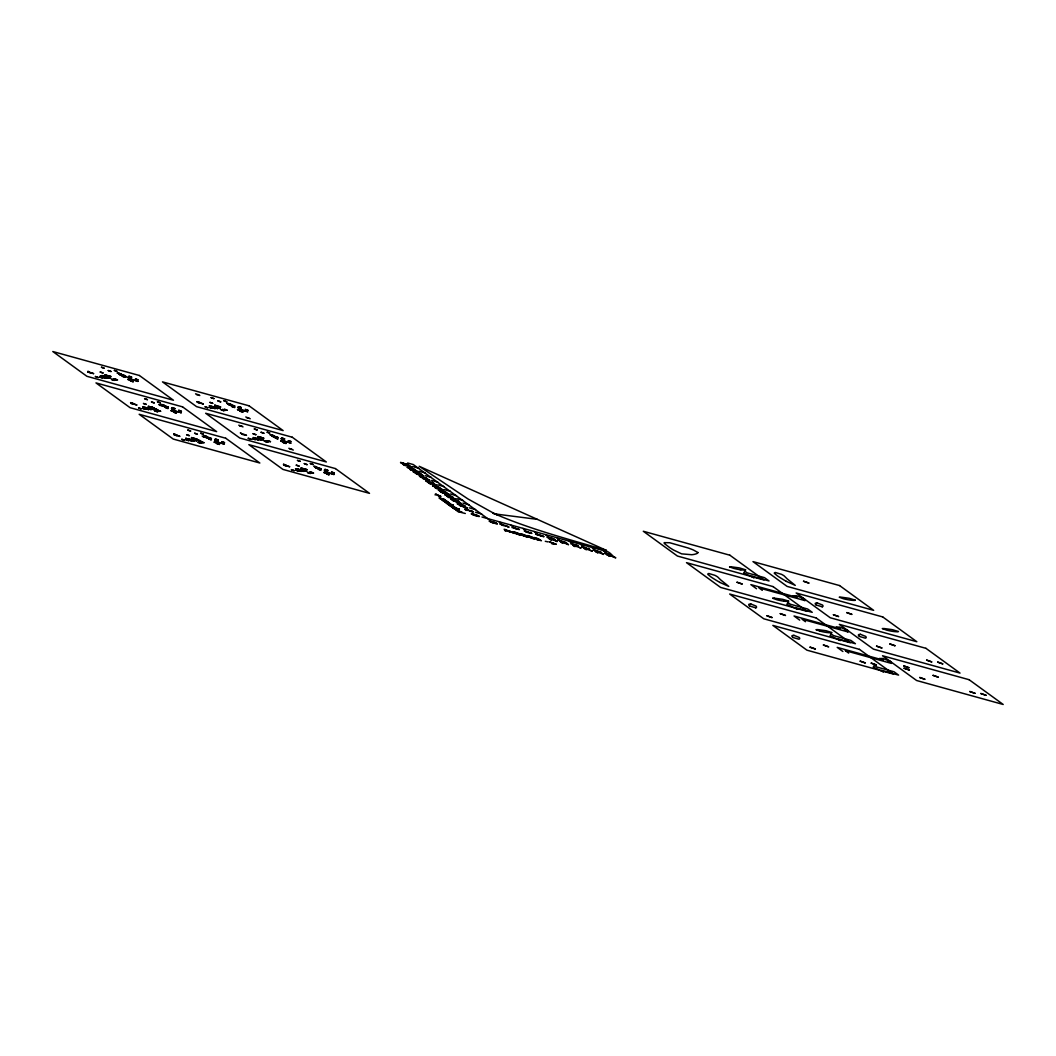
<?xml version="1.0" encoding="UTF-8"?>
<svg xmlns="http://www.w3.org/2000/svg" width="1056" height="1056" viewBox="0 0 1056 1056"><rect width="100%" height="100%" fill="white"/><g stroke="black" fill="none" stroke-linecap="round" stroke-linejoin="round"><path stroke-width="1.5" d="M729.59 566.821L731.293 566.834A52.034 7.154 19 0 1 732.296 566.953L738.25 567.758A32.366 4.448 19 0 1 739.754 568.009L745.615 569.818M772.768 598.198L774.484 598.211M882.446 628.544L884.149 628.558A52.034 7.154 19 0 1 885.152 628.676L891.106 629.482A32.366 4.448 19 0 1 892.61 629.732L898.471 631.541L897.6 631.765A39.864 5.478 19 0 1 893.785 631.514L892.782 631.382A24.077 3.313 19 0 1 886.618 630.128L882.446 628.624M745.576 569.923L744.889 570.042A39.864 5.478 19 0 1 740.929 569.791M855.281 600.257L854.423 600.389A39.864 5.478 19 0 1 850.608 600.138L849.592 600.006A24.077 3.313 19 0 1 843.44 598.752L839.256 597.221L840.972 597.168A52.034 7.154 19 0 1 841.975 597.287L847.928 598.105A32.366 4.448 19 0 1 849.433 598.356L855.294 600.164M419.536 476.269L420.776 476.401A9.451 1.294 19 0 1 424.591 477.47L427.759 478.922L426.637 478.87A9.808 1.346 19 0 1 423.06 477.893L421.714 477.312M444.721 494.564L445.962 494.71A9.451 1.294 19 0 1 449.777 495.766L452.945 497.231M457.288 503.778L458.555 503.857A9.451 1.294 19 0 1 462.37 504.913L465.538 506.378L464.416 506.326A9.808 1.346 19 0 1 460.838 505.349L460.073 505.111M452.892 497.297L451.823 497.178A9.808 1.346 19 0 1 448.246 496.201L447.691 495.871M479.424 516.463L478.302 516.41A9.781 1.346 19 0 1 474.725 515.434L474.527 515.381M497.323 523.829L496.399 523.723A9.808 1.346 19 0 1 492.664 522.72L491.066 522.192M555.139 539.735L554.03 539.682A9.808 1.346 19 0 1 550.44 538.705L548.843 538.177M449.5 503.144L446.516 501.785M593.327 549.859L601.603 552.578M581.988 546.731L585.922 547.958M543.787 536.712L535.524 534.006L539.418 535.22M601.524 552.71L599.425 552.05L600.468 552.552M749.588 605.999L755.792 607.86M816.077 604.956L822.281 606.83M439.336 498.01L442.424 498.986M447.216 503.738L450.305 504.702M531.92 533.386L530.561 533.201M589.763 549.371L588.43 549.199M446.49 501.191L447.704 501.692L441.698 499.858L445.698 500.966M514.694 532.937L515.843 533.108M521.651 534.851L522.799 535.022M528.607 536.778L529.874 536.976M87.701 371.897C93.68 373.138 84.665 370.036 89.034 372.016M90.803 372.61L93.614 373.586M87.661 371.976L90.512 372.874M108.24 370.498L111.052 371.461M100.241 371.976L103.052 372.953M93.548 373.679L90.816 372.742M110.986 371.554L108.227 370.59M102.986 373.032L100.228 372.082M105.032 374.774L111.118 376.649L108.306 375.672L109.309 376.292M117.282 372.966L120.199 373.93L118.694 373.27M118.681 373.138L121.493 374.114M105.244 375.58L108.055 376.543M117.269 373.072L121.519 374.748M99.66 376.913L102.472 377.89M119.288 374.418L121.48 374.827M121.427 374.194L118.681 373.718M102.696 377.23L105.508 378.206M106.049 376.781L108.86 377.626L106.009 376.728M108.016 376.636L105.257 375.698M122.364 374.761L125.176 375.725M102.406 377.982L99.673 377.045M107.831 377.256L110.642 378.233M122.034 375.487L119.288 374.55M105.442 378.286L102.709 377.362M122.166 376.2L125.017 377.098M125.096 375.817L122.338 374.867M110.576 378.312L107.818 377.362M128.99 376.2L131.802 377.177L129.004 376.332M124.951 377.177L122.245 376.279M128.621 376.596L131.432 377.573M111.5 379.368L114.312 380.345M113.032 379.051L115.843 380.015M114.787 378.972L117.599 379.949L114.748 379.064M128.344 377.045L131.155 378.022M115.777 380.107L113.018 379.157M131.366 377.652L128.608 376.702M114.272 380.424L111.514 379.5M131.116 378.101L128.357 377.177M128.674 378.589L134.495 380.345M129.149 378.418L131.96 379.381M127.802 379.302L130.614 380.279M131.921 379.474L134.455 380.424M131.446 379.645L128.647 378.695M130.548 380.371L127.789 379.408M130.403 380.728L133.214 381.704M135.181 380.384L137.993 381.361M133.148 381.797L130.416 380.86M137.927 381.44L135.194 380.516M144.632 398.64L147.444 399.617M147.378 399.696L144.606 398.719M130.601 402.574L133.412 403.55M130.878 403.273L133.373 403.63M133.993 403.986L136.805 404.963M157.502 401.795L160.314 402.772M136.726 405.055L133.967 404.092M154.202 402.93L151.404 401.98L154.242 402.851M146.177 404.422L143.405 403.458L146.243 404.329M160.235 402.851L157.476 401.9M138.587 407.893L141.398 408.87L138.6 408.025M144.83 407.22L147.642 408.197L145.213 407.576M211.134 397.61L213.946 398.574M148.421 406.956L151.232 407.933M161.885 405.148L163.258 405.451L160.486 404.342L164.644 405.57M142.798 408.382L145.649 409.266M145.411 407.801L142.639 406.877L145.451 407.854M151.523 407.048L154.282 408.012L148.183 406.23L153.542 408.144M162.466 405.808L165.277 406.771M145.886 408.606L148.698 409.583M213.88 398.666L211.121 397.703M151.166 408.012L148.408 407.062M164.63 406.217L163.495 405.979M165.541 406.138L168.353 407.114M197.076 401.65L199.901 402.521M145.609 409.345L142.877 408.448M165.211 406.864L162.426 405.887M148.632 409.675L145.86 408.712M168.287 407.194L165.554 406.27M199.835 402.6L197.102 401.676M153.754 409.702L149.226 408.025L153.82 409.609M200.482 402.956L203.293 403.933M217.919 400.831L220.73 401.808M172.168 407.59L174.979 408.553M209.92 402.323L212.731 403.3M156.222 410.428L159.034 411.404M154.678 410.744L157.489 411.721M157.964 410.362L160.776 411.325L157.978 410.48M171.521 408.421L174.583 409.028M223.991 400.765L226.802 401.742M203.227 404.012L200.468 403.062M174.913 408.646L171.917 407.972L174.332 409.398M220.691 401.887L217.932 400.963M212.665 403.379L209.933 402.455M157.423 411.8L154.664 410.85M158.994 411.484L156.196 410.533M226.736 401.821L223.978 400.871M171.838 410.071L177.672 411.721M174.266 409.477L171.508 408.527M174.662 410.942L172.286 409.873L175.032 410.85M214.711 405.121L220.796 406.996L217.444 406.296M226.961 403.313L229.865 404.263M174.596 411.035L171.864 410.098M228.36 403.484L231.172 404.448M214.922 405.926L217.734 406.89M226.934 403.418L229.746 404.422M177.632 411.814L174.583 410.876M209.326 407.26L212.137 408.236M211.873 406.903L209.114 405.94L214.13 407.167L211.398 406.177L211.939 406.811M228.954 404.765L231.766 405.742M231.106 404.54L228.36 404.065M212.375 407.576L215.186 408.553M217.668 406.982L214.896 406.019M231.119 405.174L228.36 404.224M232.03 405.108L234.841 406.072M181.117 412.817L178.398 411.761L181.183 412.738M212.111 408.316L209.299 407.339M217.496 407.603L220.282 408.659M231.7 405.821L228.928 404.844M215.12 408.632L212.362 407.682M231.884 406.468L234.696 407.431M234.775 406.164L232.043 405.227M234.63 407.524L231.884 406.586M238.3 406.943L241.111 407.906M221.166 409.715L223.991 410.692M222.71 409.385L225.522 410.362M238.022 407.392L241.072 407.999M225.482 410.441L222.724 409.517M223.912 410.771L221.153 409.82M238.814 408.764L244.174 410.692M237.996 407.497L240.834 408.368M238.339 408.936L241.586 409.728M241.362 409.715L244.134 410.771M241.085 409.992L238.326 409.042M240.068 411.074L242.88 412.051M244.86 410.731L247.672 411.695M247.922 410.348L245.137 409.398L247.962 410.269M242.814 412.13L240.055 411.18M247.606 411.787L244.847 410.824M187.823 430.016L190.634 430.993M190.568 431.072L187.823 430.148M173.778 433.95L176.59 434.927L173.765 434.056M174.068 434.65L176.88 435.626M176.814 435.719L174.068 434.782M200.68 433.171L203.491 434.148M203.425 434.24L200.666 433.277M185.816 438.253L188.628 439.23L185.803 438.359M181.777 439.27L184.589 440.246M205.009 435.97L207.86 436.867L203.623 435.824L208.454 438.148M188.008 438.596L190.819 439.573M193.948 438.464L197.446 439.494M194.674 438.438L197.485 439.402M184.523 440.339L181.738 439.349M190.753 439.666L187.994 438.702M192.403 439.402L195.215 440.378L192.39 439.507M194.344 439.388L191.585 438.438L194.423 439.309M191.664 440.075L194.476 441.052M196.693 439.52L194.146 438.583M208.388 438.24L202.171 436.075M191.836 441.038L189.05 440.088L191.875 440.959M194.41 441.131L191.638 440.18M243.659 434.333L246.47 435.31M261.096 432.221L263.908 433.184M215.345 438.966L218.17 439.943M253.097 433.699L255.908 434.676M201.155 441.738L203.966 442.702M214.698 439.798L217.523 440.774M267.168 432.142L269.98 433.118L267.155 432.247M246.431 435.389L243.672 434.465M218.09 440.022L215.332 439.072M263.842 433.277L261.109 432.34M255.842 434.755L253.084 433.805M200.6 443.19L197.868 442.253L200.666 443.098M202.145 442.86L199.386 441.91L202.211 442.781M203.9 442.794L201.128 441.844M217.444 440.867L214.711 439.93M214.17 442.068L216.982 443.032M218.209 442.226L215.015 441.448L220.849 443.098M221.839 441.712L224.651 442.688L221.813 441.817M257.888 436.498L263.974 438.372L261.202 437.395L263.168 438.332M270.138 434.689L274.309 435.917M248.266 438.24L251.077 439.217M271.498 434.94L274.349 435.838M216.916 443.124L214.157 442.174M258.1 437.303L260.911 438.266M216.757 443.494L219.569 444.457L216.731 443.573M270.125 434.795L274.375 436.471M220.783 443.19L217.853 442.187M252.516 438.636L255.328 439.613M221.562 443.269L224.36 444.114L221.509 443.216M272.884 435.745L271.643 435.481M251.011 439.296L248.226 438.319M272.144 436.141L274.956 437.118M255.552 438.953L258.364 439.93M260.845 438.359L258.113 437.422M274.336 436.55L271.577 435.626M275.207 436.484L278.018 437.448M258.152 439.045L260.964 440.009M255.262 439.705L252.529 438.768M260.766 438.86L261.637 439.428L258.892 438.372L263.498 439.956M263.195 438.491L260.515 437.422M274.89 437.21L272.144 436.273M258.337 440.009L255.565 439.085M260.898 440.101L258.139 439.151M277.952 437.54L275.22 436.603M263.432 440.035L260.66 439.085M281.846 437.923L284.658 438.9M277.807 438.9L275.048 437.95L277.873 438.821M281.477 438.319L284.618 438.979M264.356 441.091L267.168 442.068M265.888 440.774L268.699 441.738M281.2 438.768L284.011 439.745M284.222 439.375L281.464 438.425M268.633 441.83L265.874 440.88M267.102 442.147L264.343 441.197M282.005 440.141L287.351 442.068M283.945 439.824L281.186 438.874M284.275 441.368L281.503 440.418L287.311 442.147M283.219 442.543L286.07 443.428M288.037 442.108L290.849 443.071M286.031 443.507L283.298 442.609M290.822 443.164L288.011 442.187M297.488 460.363L300.3 461.34L297.475 460.469M283.734 464.996L286.546 465.973M286.48 466.052L283.708 465.076M296.248 465.155L299.099 466.052M310.358 463.518L313.17 464.495M289.582 466.778L286.823 465.815L289.648 466.686M299.02 466.132L296.287 465.208M313.091 464.574L310.358 463.65M301.039 467.953L307.164 469.748M291.443 469.616L294.254 470.593M297.686 468.943L300.498 469.92L295.482 468.706L298.267 469.656L297.673 469.049M301.277 468.679L304.088 469.656M314.728 466.976L317.552 467.848M304.352 468.785L307.138 469.735M315.322 467.518L316.483 467.755M294.188 470.672L291.456 469.748M298.716 470.435L301.554 471.306M304.022 469.735L301.264 468.785M317.486 467.94L314.78 467.029M301.33 470.422L304.141 471.398L301.343 470.554M318.358 467.94L321.209 468.838M298.439 471.082L295.68 470.118L298.505 470.989M303.851 470.461L306.676 471.332M306.372 469.867L303.983 468.838M318.067 468.587L315.308 467.623M301.488 471.398L298.782 470.488M321.143 468.917L318.437 468.019M306.61 471.425L302.056 469.854L303.877 470.488M325.024 469.313L327.835 470.276M324.628 469.775L327.796 470.356M307.534 472.468L310.345 473.444M310.82 472.085L313.632 473.048L310.834 472.204M324.377 470.144L327.188 471.121M311.824 473.207L309.104 472.138L311.89 473.128M327.4 470.752L326.066 470.448M310.306 473.524L307.52 472.573M327.122 471.2L324.39 470.276M323.849 472.402L326.66 473.378L323.809 472.494M326.278 472.164L325.208 471.517L330.528 473.444M327.769 472.322L330.488 473.524M327.452 472.758L324.694 471.794L328.007 472.494M333.973 474.54L331.201 473.59L334.039 474.461M503.382 525.492L507.738 526.508M561.106 541.49L557.594 539.788L561.145 541.094M610.117 556.208L610.658 556.169A12.368 1.703 19 0 1 611.596 556.195L614.526 557.212M448.655 502.841L447.995 502.748M454.555 498.722L448.628 497.468L446.635 496.016L450.173 497.336M503.369 525.109L502.669 525.162M609.338 555.878L610.157 555.826M442.82 492.664L443.678 492.611M502.775 525.149L499.818 523.802L503.052 525.532M609.246 555.892L606.606 554.519L609.814 556.248M442.649 492.69L440.141 491.304C441.263 493.68 448.866 493.112 444.576 492.65A5.821 0.805 19 0 0 444.272 492.624M432.485 483.674L434.9 484.519M438.979 488.387L442.279 489.469M561.251 541.464L565.514 542.494M582.886 547.048L585.314 547.681M519.275 534.046L516.833 533.531M526.165 535.96L523.486 535.392M533.214 537.887L530.838 537.412M536.408 534.191L538.982 534.996A4.924 0.673 19 0 1 539.26 535.128L539.339 535.168M594.185 550.176L596.759 550.981A4.924 0.673 19 0 1 597.036 551.113L597.287 551.245M539.59 534.956L543.827 536.593M194.093 438.398L191.426 437.527L193.934 438.57M439.586 488.69L441.395 489.232M459.334 511.83L455.836 510.14L462.013 512.081L460.271 512.094M400.633 462.356L405.544 464.059M413.226 471.504L418.136 473.22M425.819 480.652L430.729 482.368M438.412 489.799L443.322 491.515M464.891 509.045L466.831 509.454M403.22 464.231L408.131 465.947M409.715 468.956L412.579 469.656M539.801 535.524L536.408 534.349M103.079 376.306L104.848 376.292M154.572 408.896L156.341 408.883M246.906 417.793L248.675 417.78M198.198 440.444L199.967 440.431M289.964 449.077L291.733 449.077M597.881 551.338L600.745 552.248M428.446 482.526L432.168 483.688L431.416 483.344M434.953 487.252L436.168 487.476M451.057 498.947L455.915 500.663M542.863 536.395L540.764 535.682M123.974 376.358L126.232 376.438M196.522 394.654L198.792 394.72M159.628 405.372L161.885 405.451M239.725 426.017L241.982 426.096M203.148 436.907C212.216 438.055 202.818 436.55 206.448 437.712M518.219 529.241L514.84 528.304M577.025 545.503L573.659 544.579M817.146 602.897L822.518 605.035A30.664 4.211 19 0 1 822.215 606.804M750.658 603.926L756.03 606.065A30.664 4.211 19 0 1 755.726 607.847M860.323 634.273L865.696 636.412A30.664 4.211 19 0 1 865.392 638.18L859.386 636.425M793.835 635.316L799.207 637.441A30.664 4.211 19 0 1 798.904 639.223L792.898 637.468M109.468 376.2L110.339 376.768L107.752 375.712M217.325 406.177L214.724 405.24M407.999 467.438L409.134 467.676A10.534 1.452 19 0 1 409.807 467.861L411.061 468.204A10.666 1.465 19 0 1 411.774 468.402L414.137 469.339M420.592 476.586L421.727 476.824A10.534 1.452 19 0 1 422.4 477.008L423.654 477.352A10.666 1.465 19 0 1 424.367 477.563L426.73 478.487M433.184 485.747L434.32 485.984A10.534 1.452 19 0 1 434.993 486.156L436.247 486.499A10.666 1.465 19 0 1 436.96 486.71L439.322 487.634M445.777 494.894L446.912 495.132A10.534 1.452 19 0 1 447.586 495.304L448.84 495.66A10.666 1.465 19 0 1 449.552 495.858L451.902 496.795M458.37 504.042L459.505 504.28A10.534 1.452 19 0 1 460.178 504.451L461.432 504.808A10.666 1.465 19 0 1 462.145 505.006L464.495 505.943M472.243 514.14L472.507 514.166A6.23 0.858 19 0 1 473.986 514.536L475.398 514.919A6.23 0.858 19 0 1 477.088 515.42L478.381 516.028M490.195 521.413L490.459 521.453A6.244 0.858 19 0 1 491.938 521.809M605.748 553.384L606.012 553.423A6.244 0.858 19 0 1 607.49 553.78L608.903 554.176A6.283 0.858 19 0 1 610.579 554.677M597.419 551.509L594.158 550.308M496.241 523.472L495.066 523.222A12.131 1.663 19 0 1 494.683 523.116L494.116 522.971M554.017 539.458L552.988 539.246A12.131 1.663 19 0 1 552.46 539.101L551.892 538.956M611.794 555.443L610.685 555.205A12.131 1.663 19 0 1 610.236 555.086L609.748 554.954M414.071 469.498L413.873 469.471A5.438 0.752 19 0 1 412.632 469.181L411.827 468.97M426.637 478.645L426.598 478.645A5.438 0.752 19 0 1 425.225 478.328L424.591 478.17M439.23 487.806L439.124 487.793A5.438 0.752 19 0 1 437.818 487.489L437.012 487.265M451.757 496.94L451.691 496.94A5.438 0.752 19 0 1 450.41 496.637L449.605 496.426M464.416 506.101L464.376 506.101A5.438 0.752 19 0 1 463.003 505.784L462.37 505.613M478.289 516.199L478.236 516.186A5.438 0.752 19 0 1 476.89 515.869L476.084 515.658M518.06 533.61L517.625 533.531A6.983 0.964 19 0 1 516.82 533.333L516.186 533.188M525.017 535.524L524.581 535.445A6.983 0.964 19 0 1 523.776 535.26L523.076 535.088M515.896 533.346L516.688 533.504M531.973 537.451L531.524 537.372A6.943 0.95 19 0 1 530.732 537.187L530.033 537.016M107.593 375.817L105.019 374.88M445.276 500.254L443.084 499.356M453.13 505.969L450.344 505.006M440.233 498.326L441.791 498.894M448.1 504.055L449.671 504.623M504.174 525.149L508.754 526.865M561.95 541.134L566.531 542.85M740.956 569.804L739.926 569.659M610.962 555.852L615.542 557.581M784.133 601.181L783.103 601.049A24.077 3.313 19 0 1 776.952 599.782L772.768 598.277M452.43 505.639L450.991 505.111M495 513.942C530.957 529.558 569.158 539.273 606.632 550.493L419.192 466.277L468.032 498.986L495 513.942L537.253 519.328M303.56 468.917L301.079 468.006M401.742 462.739L403.286 463.162M404.329 464.627L406.072 464.93M410.824 469.352L413.503 470.263A5.293 0.726 19 0 1 413.886 470.514M414.335 471.9L417.014 472.811A5.28 0.726 19 0 1 417.397 473.062M426.928 481.048L429.607 481.958A5.28 0.726 19 0 1 429.99 482.209M439.52 490.195L441.065 490.604M452.113 499.343L454.793 500.267A5.28 0.726 19 0 1 455.176 500.504M466 509.441L468.112 510.074M241.243 409.794L239.923 409.411M429.62 482.948L430.465 482.988M436.115 487.674L438.689 488.426M260.423 437.54L257.875 436.603M461.01 503.237L452.892 500.57L460.97 503.527M467.504 507.962L459.4 505.296L467.465 508.253M557.106 541.319L549.001 538.652L551.377 540.025L550.757 539.576M568.458 544.46L560.353 541.794L562.729 543.167L562.109 542.718M580.84 547.879L572.735 545.226L575.111 546.599L574.49 546.15M592.192 551.021L584.087 548.354L586.45 549.74L585.842 549.292M603.544 554.162L595.426 551.496L597.802 552.882L597.181 552.433M284.262 441.131L281.978 440.246M205.841 436.656L205.445 436.88M433.369 485.562C430.254 485.272 436.854 487.568 433.145 485.918M530.363 537.293L534.772 538.982A8.303 1.135 19 0 1 533.834 538.784A7.432 1.016 19 0 1 532.382 538.415L528.568 536.897M315.256 466.937C321.407 467.966 309.421 464.719 315.493 467.042M153.582 408.012L152.486 407.669M196.772 439.388L194.687 438.557M448.193 502.973L446.094 502.366M820.129 631.171L815.971 629.693L817.661 629.587A52.034 7.154 19 0 1 818.664 629.706L824.617 630.524A32.366 4.448 19 0 1 826.122 630.762L831.97 632.57L831.112 632.808A39.864 5.478 19 0 1 827.297 632.544L826.28 632.425A24.077 3.313 19 0 1 820.129 631.171M529.465 532.739L531.023 532.765M587.242 548.724L588.76 548.711M491.924 521.809L493.35 522.205A6.283 0.858 19 0 1 495.026 522.707L496.333 523.314M153.397 407.959L157.912 409.886M436.696 487.806L437.989 488.096M205.55 436.63L206.448 436.696L205.036 435.996M433.409 483.82L435.785 484.744A5.122 0.7 19 0 1 436.445 485.192M456.601 509.428C460.099 510.418 455.268 508.147 457.657 509.084A5.65 0.779 19 0 1 458.317 509.414L459.043 510.048L453.671 508.517M407.629 462.99L413.305 464.561L490.288 520.502M405.834 464.297L407.827 464.851L406.428 463.835L407.312 464.072L409.094 465.366L405.227 464.297M412.513 466.541L418.704 468.244M408.421 466.171L410.414 466.726L409.015 465.709L409.9 465.96L411.682 467.24L407.814 466.171M419.008 471.253L425.198 472.969M414.916 470.897L416.909 471.451L415.523 470.435L416.394 470.672L418.176 471.966L414.308 470.897M418.427 473.444L420.42 473.999L419.021 472.982L419.905 473.22L421.687 474.514L417.82 473.444M425.106 475.688L431.297 477.404M431.6 480.414L437.791 482.117M431.02 482.592L433.013 483.146L431.614 482.13L432.498 482.381L434.28 483.661L430.412 482.592M437.699 484.836L443.89 486.552M435.574 485.232L436.63 485.522M444.193 489.562L450.384 491.278M442.068 489.944L443.124 490.248M443.005 491.753L446.873 492.822L444.206 491.278L445.606 492.294M450.292 493.984L456.482 495.7M448.193 494.393L449.249 494.683M456.786 498.709L462.977 500.425M454.687 499.118L455.743 499.409M456.205 500.9L458.198 501.442L456.799 500.438L457.684 500.676L459.466 501.97L455.598 500.9M462.884 503.144L469.075 504.847M445.302 500.412L446.252 500.663M443.018 500.676L444.048 500.953M469.379 507.857L475.57 509.573M444.985 502.234L445.843 502.471M447.968 503.408L453.328 505.058L451.955 504.781M475.477 512.292L481.668 514.008M470.092 510.985L472.085 511.54L470.686 510.523L471.57 510.761L473.352 512.054L469.471 510.985M452.773 507.025L456.047 507.751M452.72 507.712L453.763 508.002M481.972 517.018L608.362 551.984L611.002 553.898M530.35 532.369L531.313 532.633M588.126 548.354L589.09 548.618M507.87 526.904L508.926 527.195M565.646 542.89L566.702 543.18M557.08 541.609L555.786 540.976M568.418 544.751L567.138 544.117M580.8 548.17L579.52 547.536M592.152 551.311L590.872 550.678M603.504 554.453L602.21 553.819M614.671 557.608L615.714 557.911M528.277 532.422L525.426 531.406M586.054 548.407L581.948 546.836M447.665 503.316L451.163 504.57M452.536 506.788L451.084 506.286M456.892 509.678L455.123 508.966M448.708 496.175L448.549 496.122A8.461 1.162 19 0 1 448.034 495.977L447.757 495.898M410.85 468.692L410.692 468.653A8.461 1.162 19 0 1 410.256 468.521L410.045 468.455M423.364 477.827L423.284 477.8A8.461 1.162 19 0 1 422.849 477.668L422.572 477.589M435.956 486.974L435.956 486.974A8.461 1.162 19 0 1 435.442 486.829L435.666 487.054A9.808 1.346 19 0 0 439.23 488.03L440.352 488.07L437.184 486.618A9.451 1.294 19 0 0 433.382 485.562M452.641 506.986L449.856 505.85M475.108 515.381L474.949 515.341A8.105 1.109 19 0 1 474.514 515.209L474.236 515.13M608.52 554.611L608.599 554.638A8.606 1.188 19 0 1 608.005 554.466L604.692 553.146L605.933 553.199A9.438 1.294 19 0 1 609.748 554.268L612.916 555.72L611.807 555.667A9.808 1.346 19 0 1 608.216 554.69L606.619 554.162M550.823 538.652L550.744 538.639A8.606 1.188 19 0 1 550.229 538.481L547.958 537.596M492.967 522.654L493.046 522.667A8.606 1.188 19 0 1 492.452 522.496L489.126 521.149L490.38 521.228A9.438 1.294 19 0 1 494.208 522.298L497.363 523.75M444.431 500.069L442.596 499.343M452.588 497.732L451.018 497.363A5.821 0.805 19 0 0 450.767 497.336M118.721 373.903L120.516 374.656M163.693 406.032L161.872 405.253M452.852 497.983L455.558 499.079M444.695 501.838L446.899 502.458L445.328 501.283L448.721 502.735M316.285 467.702L318.133 468.494M446.424 493.284L448.061 493.997M446.2 493.033L449.064 494.366M410.071 468.626L410.48 468.758A9.808 1.346 19 0 0 414.058 469.722L415.166 469.775L411.998 468.31A9.451 1.294 19 0 0 408.197 467.267L406.93 467.201L409.411 468.257M460.218 505.006L460.627 505.124A8.461 1.162 19 0 0 461.063 505.256M434.597 486.552L435.455 486.988M448.048 496.148L445.738 495.066M120.212 374.563L122.1 375.395M88.862 372.134L90.473 372.821M241.89 433.739L240.306 432.92L243.329 434.676L241.93 433.924M460.152 504.979L458.383 504.253M446.728 501.692L449.579 503.052M409.649 468.336L408.87 468.217M528.145 531.973L525.188 531.26M132.106 403.366L130.588 402.679M132.145 403.537L133.69 404.25L130.891 403.405M430.571 483.028L431.376 483.318M459.835 504.874L457.301 503.804M473.722 514.972L471.174 513.863L472.428 513.942A9.425 1.294 19 0 1 476.256 515.011L479.384 516.41M422.057 477.431L420.526 476.758M239.672 407.233C244.504 408.421 236.135 405.438 239.963 407.273M445.949 502.168L443.203 501.006M446.503 502.933L447.137 503.171L445.328 502.55M281.833 438.029L283.153 438.649M173.369 408.263L174.61 408.949M173.276 408.302L172.154 407.682M610.592 554.69L611.886 555.284M403.366 463.188L404.422 463.663A5.28 0.726 19 0 1 404.804 463.901M441.144 490.644L442.2 491.106A5.28 0.726 19 0 1 442.583 491.357M531.313 536.976L526.68 535.577A6.904 0.95 19 0 1 530.587 536.567L532.052 537.346M130.35 379.104L129.109 378.497M282.942 438.57L284.288 439.296M325.855 470.382L324.667 469.828M405.992 465.076L407.009 465.538A5.293 0.726 19 0 1 407.392 465.788M412.487 469.801L414.625 470.672M467.742 509.744L469.801 510.761M531.076 536.884L533.267 537.768M606.712 554.044L605.933 553.898M584.008 547.919L584.918 548.236A6.824 0.937 19 0 0 588.298 549.16M548.935 538.058L546.902 537.134L548.156 537.214A9.438 1.294 19 0 1 551.971 538.283L555.126 539.708M473.22 514.787L472.243 514.325M455.017 508.926L453.829 508.372M240.121 409.385L238.828 408.883M421.463 477.378L419.522 476.348M446.648 495.673L444.734 494.683M130.35 378.998L131.485 379.566M326.383 472.098L327.73 472.6M408.857 468.059L407.959 467.623M491.066 522.034L490.156 521.598M152.645 407.576L151.47 407.154M305.395 469.26L306.438 469.788M305.342 469.392L304.326 468.877M584.021 547.76L582.82 547.404M585.539 547.602L587.149 548.434M315.282 466.594L315.467 466.66M195.558 393.809L199.822 395.538M245.771 416.962L250.246 418.77M123.011 375.527L127.261 377.243M238.748 425.185L243.012 426.901M288.829 448.259L293.317 450.067M101.944 375.474L106.418 377.282M158.651 404.54L162.928 406.19M197.063 439.626L201.538 441.434M229.073 403.973L231.198 405.095M598.844 551.998L593.327 550.018M272.197 435.244L272.95 435.666M272.25 435.349L271.59 435.019M229.192 403.946L228.347 403.59M468.191 510.101L468.679 510.352A5.293 0.726 19 0 1 469.062 510.602M444.932 501.758L444.088 501.283M101.772 376.174C95.924 375.065 108.583 377.52 101.957 376.16M254.813 437.884C248.226 436.814 261.4 439.019 254.839 438.002M540.408 535.511L542.969 536.263M522.892 535.458L527.828 537.068A8.369 1.148 19 0 1 526.878 536.857A7.418 1.016 19 0 1 525.426 536.488L521.638 534.996M444.721 499.541L443.15 498.973L444.616 499.752M452.76 505.349L451.031 504.702L452.496 505.468M518.153 533.491L512.78 531.722A6.904 0.95 19 0 1 516.674 532.712L519.354 533.927M786.284 581.354L795.274 585.38L787.472 579.11A50.82 6.983 19 0 1 786.575 578.266L784.146 575.876A20.869 2.864 19 0 0 781.48 574.319L775.368 572.484A35.521 4.884 19 0 0 774.668 572.708L774.404 572.88A16.236 2.231 19 0 0 774.444 573.434L777.757 576.101A133.135 18.295 19 0 0 786.337 581.368M719.796 582.397L728.785 586.41L720.984 580.14A50.82 6.983 19 0 1 720.073 579.295L717.644 576.906A20.869 2.864 19 0 0 714.978 575.362L708.866 573.514A35.521 4.884 19 0 0 708.18 573.738L707.903 573.923A16.236 2.231 19 0 0 707.942 574.464L711.256 577.144A133.135 18.295 19 0 0 719.836 582.41M525.096 535.418L519.724 533.65A6.904 0.95 19 0 1 523.631 534.64L526.31 535.841M426.862 481.325L428.261 482.064L427.178 481.76A5.993 0.818 19 0 1 426.558 481.43A5.188 0.713 19 0 1 425.726 480.889M325.037 469.432L327.466 470.672M220.308 408.58L215.714 406.996L217.483 407.708M554.11 539.299L552.816 538.705A6.283 0.858 19 0 0 551.14 538.19L549.78 537.821A6.244 0.858 19 0 0 548.209 537.425M435.93 487.925L437.408 488.704L436.352 488.4A6.402 0.884 19 0 1 435.653 488.03A5.188 0.713 19 0 1 434.821 487.502M401.623 462.99L403.075 463.756L401.993 463.465A5.993 0.818 19 0 1 401.372 463.135A5.188 0.713 19 0 1 400.541 462.581M410.705 469.59L412.157 470.356L411.088 470.065A5.993 0.818 19 0 1 410.454 469.735A5.188 0.713 19 0 1 409.622 469.181M439.428 490.459L440.854 491.212L439.771 490.908A5.993 0.818 19 0 1 439.151 490.578A5.188 0.713 19 0 1 438.319 490.037M452.021 499.607L453.446 500.359L452.364 500.069A5.993 0.818 19 0 1 451.744 499.739A5.188 0.713 19 0 1 450.912 499.184M448.153 504.253L449.724 505.072L448.694 504.794A5.465 0.752 19 0 1 448.087 504.478L447.176 503.857M429.396 483.173L430.901 483.978L429.858 483.688A6.402 0.884 19 0 1 429.145 483.318A5.188 0.713 19 0 1 428.327 482.777M238.286 407.048L240.781 408.316M164.683 405.491L161.898 404.514L164.696 406.124M404.197 464.864L405.662 465.63L404.58 465.34A5.993 0.818 19 0 1 403.96 465.01A5.188 0.713 19 0 1 403.128 464.455M414.203 472.138L415.668 472.903L414.586 472.613A5.993 0.818 19 0 1 413.965 472.283A5.188 0.713 19 0 1 413.134 471.728M465.868 509.678L467.333 510.444L466.25 510.154A5.993 0.818 19 0 1 465.63 509.824A5.188 0.713 19 0 1 464.798 509.269M529.373 532.448L524.172 530.851L527.142 532.25A6.824 0.937 19 0 0 530.521 533.174M762.3 590.344L758.894 587.862L805.068 600.64L801.662 598.171L804.553 598.963L796.501 595.716L793.003 595.769L797.029 597.392L750.842 584.615L756.532 588.746M805.477 621.72L802.072 619.238L848.258 632.016L844.84 629.548L847.73 630.34L839.678 627.092L836.18 627.145L840.206 628.769L794.033 615.991L799.709 620.123M848.668 653.096L845.249 650.628L891.436 663.406L888.03 660.924L890.908 661.716L882.869 658.469L879.371 658.522L883.384 660.145L837.21 647.381L842.886 651.499M603.398 550.704L605.84 552.473M592.046 547.562L594.488 549.331M580.708 544.421L583.136 546.19M569.356 541.279L571.784 543.048M572.458 544.064L578.213 545.833L570.728 543.761M556.974 537.86L559.416 539.629M545.622 534.719L548.064 536.488M534.27 531.577L536.712 533.346M548.051 541.9L545.279 541.292M538.837 538.85L533.887 537.478L536.844 539.629L541.438 540.738M522.931 528.436L525.36 530.204M535.22 538.006L540.632 540.157L536.672 539.062L537.491 539.656M510.55 525.004L512.978 526.786M513.652 527.802L519.407 529.558L511.922 527.498M499.198 521.875L501.64 523.644M432.326 483.978L433.039 484.097M438.821 488.704L439.573 488.862M465.3 513.493L457.829 511.592M454.568 506.682L449.315 505.402M440.233 498.498L441.857 499.343L440.814 499.066A5.465 0.752 19 0 1 440.207 498.762L439.296 498.142M515.856 533.478L520.872 535.141A8.316 1.148 19 0 1 519.922 534.943A7.418 1.016 19 0 1 518.47 534.56L514.708 533.095M729.617 566.927L733.775 568.405A24.077 3.313 19 0 0 739.913 569.659M453.42 508.438A5.148 0.713 19 0 1 452.879 508.055M442.306 489.469A5.122 0.7 19 0 1 442.939 489.918M859.452 636.398A21.265 2.917 19 0 1 860.561 634.379M816.275 605.022A21.265 2.917 19 0 1 817.37 602.989M784.106 601.168A39.864 5.478 19 0 0 787.934 601.432L788.779 601.168L782.945 599.386A32.366 4.448 19 0 0 781.44 599.148L775.474 598.33A52.034 7.154 19 0 0 774.484 598.211M749.773 606.052A21.265 2.917 19 0 1 750.882 604.032M792.964 637.428A21.265 2.917 19 0 1 794.059 635.408M698.016 552.565L697.013 553.463A143.946 19.787 19 0 1 695.719 553.978L694.571 554.294A114.338 15.721 19 0 1 691.614 554.717L681.622 553.859L673.464 549.991A179.982 24.737 19 0 1 669.821 547.708L664.448 543.616A31.693 4.356 19 0 1 664.211 542.652L669.689 542.731L688.09 547.958A14.665 2.02 19 0 1 693.422 550.018L698.016 552.565M436.247 494.432L435.151 494.934L435.442 493.984L440.959 496.544L436.247 494.432M737.022 582.265L742.328 584.087L737.075 582.239M766.867 615.793L772.187 617.615L766.986 615.754M780.212 613.642L785.519 615.476L780.318 613.602M803.524 581.236L808.83 583.057L803.524 581.236M810.058 647.17L815.364 648.991L810.058 647.17M833.369 614.75L838.675 616.585L833.474 614.711M823.39 645.018L828.696 646.853L823.429 644.992M846.701 612.612L852.007 614.434L846.82 612.572M860.112 661.175L865.418 662.996L860.218 661.135M876.546 646.14L881.852 647.962L876.546 646.14M871.147 663.155L876.454 664.99L871.266 663.115M889.878 643.988L895.184 645.81L889.918 643.962M903.844 665.966L909.15 667.801L903.883 665.94M904.081 668.224L909.388 670.045L904.081 668.224M926.6 660.132L931.907 661.967L926.719 660.092M919.723 677.516L925.043 679.338L919.776 677.49M937.636 662.125L942.955 663.947L937.754 662.086M933.055 675.365L938.375 677.2L933.108 675.338M969.778 691.522L975.097 693.343L969.778 691.522M980.826 693.502L986.132 695.336L980.826 693.502M492.796 513.163L497.218 514.694L492.888 513.124M744.916 571.217L743.688 572.92L754.01 577.817L751.727 576.167L769.045 580.958L764.504 577.658L747.186 572.867L744.916 571.217M788.093 602.593L786.865 604.296L797.188 609.193L794.917 607.543L812.236 612.335L807.682 609.035L790.363 604.243L788.093 602.593M831.283 633.97L830.056 635.672L840.365 640.583L838.094 638.933L855.413 643.711L850.872 640.411L833.554 635.62L831.283 633.97M874.46 665.346L873.233 667.062L883.542 671.959L881.272 670.309L898.59 675.101L894.049 671.788L876.731 666.996L874.46 665.346M101.495 367.25L104.267 368.24L101.521 367.25M114.352 370.418L117.124 371.395L114.391 370.418M95.436 376.517L98.221 377.494L95.436 376.517M105.336 377.309L108.108 378.286L105.336 377.309M135.498 378.946L138.244 380.002L135.538 378.946M148.513 408.698L151.285 409.675L148.553 408.685M197.406 402.23L200.191 403.207L197.406 402.23M165.422 407.497L168.168 408.553L165.462 407.497M171.019 410.678L173.804 411.655L171.019 410.678M178.688 410.322L181.46 411.299L178.768 410.322M205.115 406.85L207.9 407.827L205.154 406.85M173.606 412.104L176.352 413.16L173.646 412.104M215.002 407.656L217.747 408.712L215.041 407.656M224.492 409.319L227.278 410.296L224.532 409.319M237.508 409.649L240.253 410.705L237.508 409.649M177.197 435.362L179.942 436.432L177.276 435.362M194.634 433.25L197.419 434.227L194.674 433.237M186.635 434.729L189.42 435.706L186.674 434.729M254.338 428.974L257.123 429.95L254.338 428.974M186.054 439.666L188.8 440.735L186.094 439.666M208.745 437.514L211.49 438.57L208.784 437.514M194.225 440.009L196.997 440.986L194.264 440.009M208.6 438.874L211.385 439.85L208.639 438.874M267.67 440.695L270.455 441.672L267.67 440.695M280.698 441.025L283.47 442.002L280.738 441.025M288.354 440.669L291.139 441.646L288.394 440.669M283.483 464.297L286.268 465.274L283.523 464.297M304.313 463.584L307.058 464.653L304.313 463.584M318.278 469.22L321.05 470.197L318.358 469.22M331.544 472.045L334.316 473.022L331.544 472.045M326.462 473.827L329.208 474.883L326.502 473.827M422.004 475.292L418.625 474.355L422.004 475.292M423.192 475.609C421.489 476.678 412.249 471.979 417.424 473.854L423.192 475.609M428.498 480.005L425.132 479.081L428.498 480.005M429.686 480.335C427.984 481.404 418.744 476.705 423.931 478.579L429.686 480.335M556.301 544.315L551.522 543.457L554.954 543.893L549.239 541.794L556.301 544.315M139.379 375.487L52.8 351.529L86.896 376.292L173.474 400.25L139.379 375.487M249.058 405.821L162.479 381.876L196.561 406.639L283.153 430.597L249.058 405.821M729.894 555.218L643.302 531.26L677.398 556.037L763.99 579.995L729.894 555.218M839.573 585.565L752.981 561.607L787.076 586.384L873.655 610.342L839.573 585.565M182.569 406.864L95.977 382.906L130.073 407.682L216.652 431.627L182.569 406.864M292.235 437.21L205.656 413.252L239.752 438.016L326.33 461.974L292.235 437.21M773.071 586.595L686.492 562.65L720.575 587.413L807.167 611.371L773.071 586.595M882.75 616.942L796.158 592.984L830.254 617.76L916.832 641.718L882.75 616.942M439.349 496.465L438.425 496.214L440.576 497.376L439.349 496.465M225.746 438.24L139.168 414.282L173.25 439.058L259.842 463.016L225.746 438.24M335.425 468.587L248.833 444.629L282.929 469.405L369.508 493.35L335.425 468.587M459.36 509.164L451.519 506.999L459.36 509.164M505.27 529.571L504.174 529.267L505.151 530.864L506.167 531.142L505.296 529.795L510.312 532.29L509.401 530.917L514.417 533.425L505.27 529.571M816.248 617.984L729.67 594.026L763.765 618.79L850.344 642.748L816.248 617.984M925.927 648.318L839.348 624.373L873.431 649.136L960.023 673.094L925.927 648.318M859.439 649.361L772.847 625.403L806.942 650.179L893.521 674.124L859.439 649.361M969.104 679.708L882.526 655.75L916.621 680.513L1003.2 704.471L969.104 679.708"/></g></svg>
